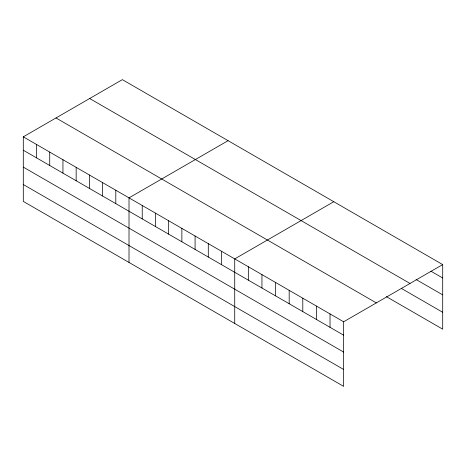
<?xml version="1.0" encoding="UTF-8"?>
<svg xmlns="http://www.w3.org/2000/svg" width="466" height="466" viewBox="0 0 466 466"><rect width="100%" height="100%" fill="white"/><g stroke="black" fill="none" stroke-linecap="round" stroke-linejoin="round"><path stroke-width="0.7" d="M23.3 136.835L343.64 321.779L343.64 386.361L23.3 201.411L23.3 136.835L122.36 79.639L442.7 264.589L442.7 329.165L386.384 296.656M228.072 140.674L129.012 197.864L129.012 262.445M333.784 201.708L234.724 258.898L234.724 323.474M343.64 321.779L442.7 264.589M430.939 271.2L442.7 277.986M416.091 279.513L442.7 294.873M89.67 98.512L410.01 283.462M401.855 288.699L442.7 312.278M55.99 117.962L376.33 302.906M23.3 150.233L343.64 335.176M23.3 167.119L343.64 352.069M23.3 184.524L343.64 369.468M330.027 313.921L330.027 327.318M316.414 306.057L316.414 319.455M302.795 298.199L302.795 311.597M289.182 290.341L289.182 303.739M275.569 282.478L275.569 295.875M261.956 274.62L261.956 288.017M248.337 266.756L248.337 280.153M221.513 251.267L221.513 264.665M208.296 243.642L208.296 257.04M195.085 236.012L195.085 249.409M181.868 228.381L181.868 241.778M168.657 220.75L168.657 234.153M155.44 213.125L155.44 226.523M142.229 205.494L142.229 218.892M115.801 190.239L115.801 203.636M102.584 182.608L102.584 196.005M89.373 174.977L89.373 188.375M76.156 167.352L76.156 180.75M62.945 159.721L62.945 173.119M49.728 152.091L49.728 165.488M36.517 144.46L36.517 157.858"/></g></svg>
